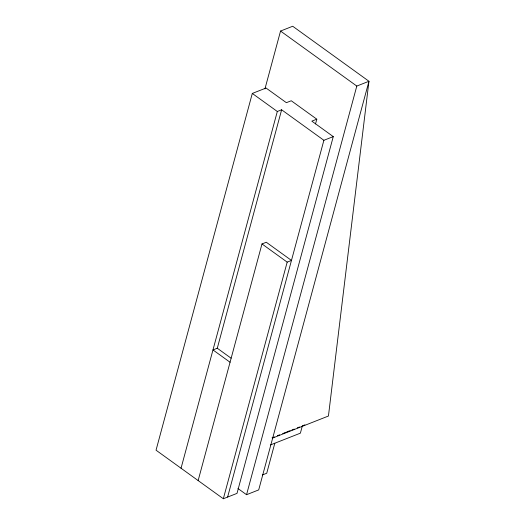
<?xml version="1.0" encoding="UTF-8"?>
<svg xmlns="http://www.w3.org/2000/svg" width="525" height="525" viewBox="0 0 525 525"><rect width="100%" height="100%" fill="white"/><g stroke="black" fill="none" stroke-linecap="round" stroke-linejoin="round"><path stroke-width="0.79" d="M252.302 93.437L156.043 450.194L223.335 498.75L237.011 493.375L333.27 136.612L311.824 121.137L316.805 119.188L291.263 100.761L286.361 102.677L266.05 88.029L252.302 93.437L277.312 111.484L281.63 109.791L323.886 140.293L333.27 136.612M264.954 88.863L280.547 31.054L292.701 26.25L368.957 81.27L328.44 416.03L272.698 438.027M181.046 468.241L277.312 111.484M217.166 348.685L281.63 109.791M198.142 480.565L261.988 243.941L266.293 242.255L291.473 260.426L287.182 262.126L223.335 498.75M315.518 123.939L316.805 119.188M227.62 497.05L323.886 140.293M246.547 494.708L356.803 86.067L368.957 81.27L258.7 489.904L246.547 494.708L237.923 488.486M274.824 443.225L266.726 473.255L262.375 474.967M302.348 425.887L300.385 433.164L270.48 444.931M285.068 432.679L288.881 431.176M291.933 429.975L294.217 429.069M297.268 427.868L299.558 426.969M302.61 425.768L304.894 424.863M272.048 437.811L274.319 436.918M277.351 435.724L279.622 434.831M282.653 433.637L284.924 432.744M287.956 431.55L290.227 430.658M280.547 31.054L356.803 86.067M261.988 243.941L287.182 262.126M231.085 358.194L217.291 348.239L212.973 349.932L230.068 362.257"/></g></svg>
